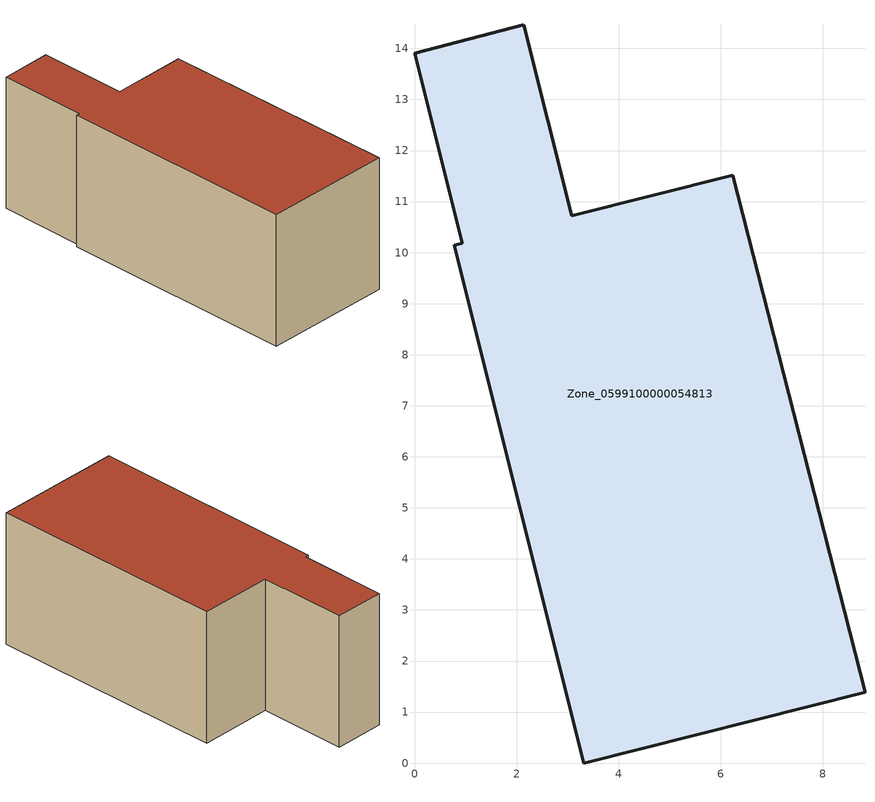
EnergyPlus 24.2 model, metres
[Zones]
Zone_0599100000054813
 floor ground (C_G): 0.93,10.18 0,13.91 2.14,14.46 3.08,10.72 6.23,11.51 8.82,1.39 3.32,0 0.78,10.14 z0
 wall outside (C_F): 3.32,0 8.82,1.39 6.23,11.51 3.08,10.72 2.14,14.46 0,13.91 0.93,10.18 0.78,10.14 3.32,0 z0:5.85
 roof outside (C_R): 0,13.91 0.93,10.18 0.78,10.14 3.32,0 8.82,1.39 6.23,11.51 3.08,10.72 2.14,14.46 z5.85
[BUILDING]
Pand.0599100000054813: North Axis=0; Terrain=City; Loads Convergence Tolerance Value=0.04; Temperature Convergence Tolerance Value=0.4; Solar Distribution=FullExterior; Maximum Number of Warmup Days=25; Minimum Number of Warmup Days=1
[Site:Location]
Rotterdam.The.Hague.AP_ZH_NLD Design_Conditions: Latitude=51.96; Longitude=4.45; Time Zone=1; Elevation=-4.5
[SITE:GROUNDTEMPERATURE:BUILDINGSURFACE]
18, 18, 18, 18, 18, 18, 18, 18, 18, 18, 18, 18
[MATERIAL] Thermal Absorptance=0.9; Solar Absorptance=0.7; Visible Absorptance=0.7
Name | Roughness | Thickness | Conductivity | Density | Specific Heat
G.TC.1975-1991 | MediumSmooth | 0.15 | 0.288461 | 540 | 1210
F.TC.1975-1991 | Rough | 0.3 | 0.230769 | 1920 | 840
R.TC.1975-1991 | MediumRough | 0.2 | 0.153846 | 1500 | 1000
[CONSTRUCTION]
C_G: G.TC.1975-1991
C_F: F.TC.1975-1991
C_R: R.TC.1975-1991
[ZONE]
Zone_0599100000054813: Type=1; Multiplier=1; Ceiling Height=Autocalculate; Volume=Autocalculate; Floor Area=autocalculate; Part of Total Floor Area=Yes
[ZONEINFILTRATION:DESIGNFLOWRATE]
Infil_Zone_0599100000054813: Zone or ZoneList or Space or SpaceList=Zone_0599100000054813; Schedule=AlwaysOn; Design Flow Rate Calculation Method=Flow/Area; Flow Rate per Floor Area=0.003; Constant Term Coefficient=1; Temperature Term Coefficient=0; Velocity Term Coefficient=0; Velocity Squared Term Coefficient=0
[HVACTEMPLATE:ZONE:IDEALLOADSAIRSYSTEM]
Zone_0599100000054813: Maximum Heating Supply Air Temperature=50; Minimum Cooling Supply Air Temperature=13; Maximum Heating Supply Air Humidity Ratio=0.0156; Minimum Cooling Supply Air Humidity Ratio=0.0077; Heating Limit=NoLimit; Cooling Limit=NoLimit; Dehumidification Control Type=ConstantSensibleHeatRatio; Cooling Sensible Heat Ratio=0.7; Dehumidification Setpoint=60; Humidification Control Type=None; Humidification Setpoint=30; Outdoor Air Method=None; Outdoor Air Flow Rate per Person=0.00944; Outdoor Air Flow Rate per Zone Floor Area=0; Outdoor Air Flow Rate per Zone=0; Demand Controlled Ventilation Type=None; Outdoor Air Economizer Type=NoEconomizer; Heat Recovery Type=None; Sensible Heat Recovery Effectiveness=0.7; Latent Heat Recovery Effectiveness=0.65
[ZONECONTROL:THERMOSTAT]
ThermostatControl_Zone_0599100000054813: Zone or ZoneList=Zone_0599100000054813; Control Type Schedule=DualSetpointControlType; Control 1=Thermostat_Zone_0599100000054813; Temperature Difference Between Cutout And Setpoint=0
[THERMOSTATSETPOINT:DUALSETPOINT]
Thermostat_Zone_0599100000054813: Heating Setpoint Temperature Schedule=HeatingSetpoint_Zone_0599100000054813; Cooling Setpoint Temperature Schedule=CoolingSetpoint_Zone_0599100000054813
[SCHEDULE:COMPACT]
HeatingSetpoint_Zone_0599100000054813: Through: 12/31, For: AllDays, Until: 24:00, 21
CoolingSetpoint_Zone_0599100000054813: Through: 12/31, For: AllDays, Until: 24:00, 24
DualSetpointControlType: Through: 12/31, For: AllDays, Until: 24:00, 4
AlwaysOn: Through: 12/31, For: AllDays, Until: 24:00, 1
